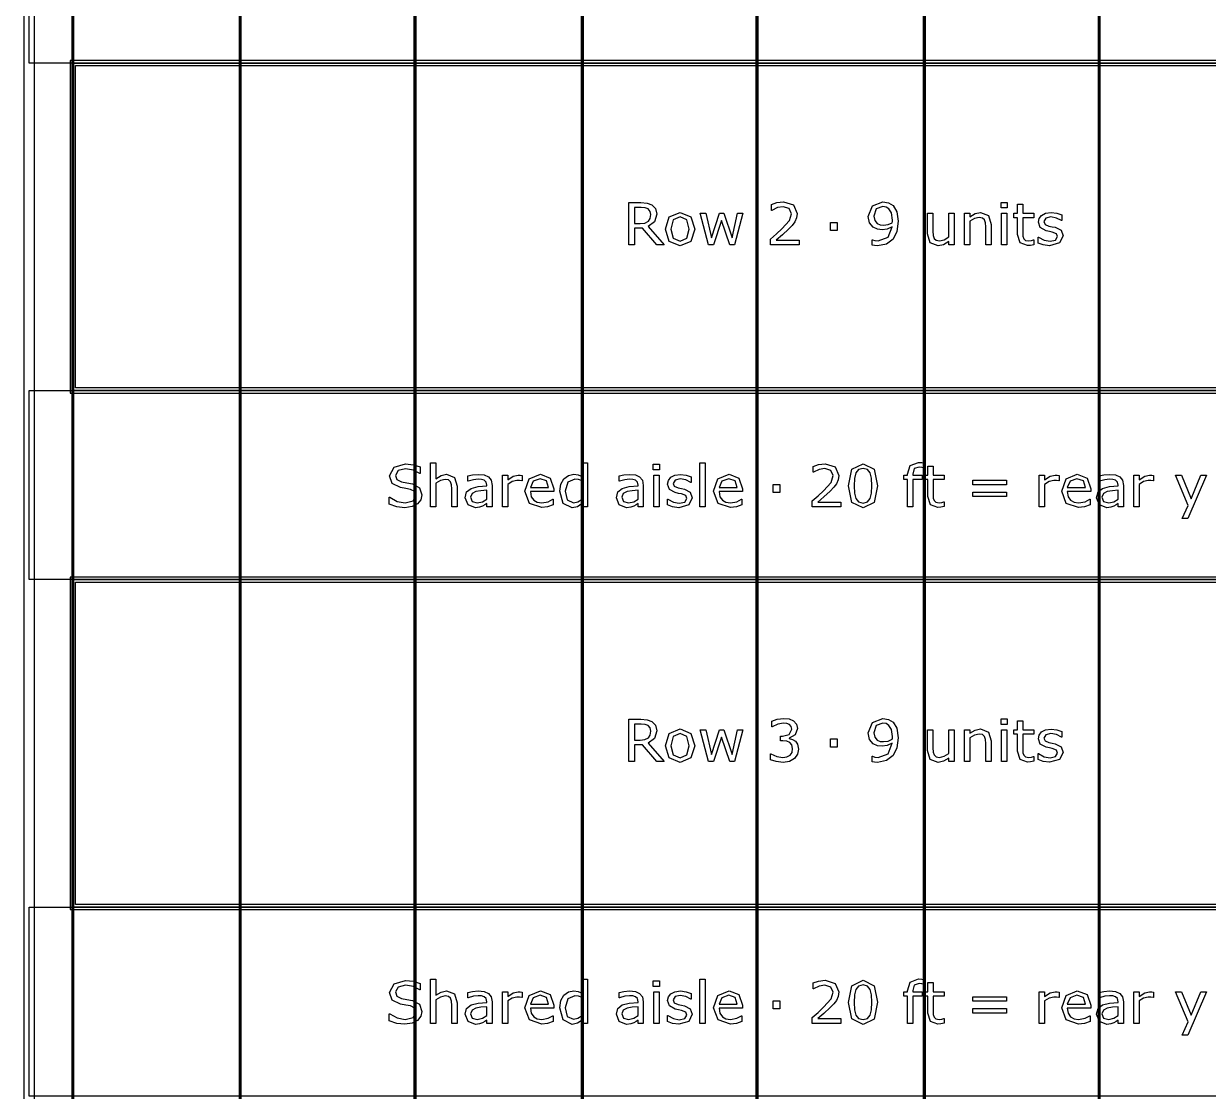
# Model space of a CAD drawing. Extents: x -1 to 182, y 89 to 480.
# Drawn here: x 94.52 to 137.58, y 401.55 to 440.38 of the extents above; entities that cross this region are included whole.
import ezdxf

# ---------------------------------------------------------------- set-up
doc = ezdxf.new("R2010")
doc.units = 0
doc.header["$MEASUREMENT"] = 0
doc.layers.add('Layer 1', color=7, linetype='Continuous')

msp = doc.modelspace()

# ---------------------------------------------------------------- linework, layer by layer
at = {"layer": 'Layer 1', "color": 7}
for points in [[(94.522277, 464.807125), (94.522277, 345.083318), (154.185743, 345.083318), (154.185743, 464.807125), (94.522277, 464.807125)], [(96.268421, 457.72953), (96.268421, 351.89633), (96.348003, 351.89633), (96.348003, 457.72953), (96.268421, 457.72953)], [(102.35383, 457.72953), (102.35383, 351.89633), (102.433412, 351.89633), (102.433412, 457.72953), (102.35383, 457.72953)], [(108.703822, 457.72953), (108.703822, 351.89633), (108.783404, 351.89633), (108.783404, 457.72953), (108.703822, 457.72953)], [(114.789231, 457.72953), (114.789231, 351.89633), (114.868813, 351.89633), (114.868813, 457.72953), (114.789231, 457.72953)], [(121.139223, 457.72953), (121.139223, 351.89633), (121.218805, 351.89633), (121.218805, 457.72953), (121.139223, 457.72953)], [(127.224632, 457.72953), (127.224632, 351.89633), (127.304214, 351.89633), (127.304214, 457.72953), (127.224632, 457.72953)], [(133.574624, 457.72953), (133.574624, 351.89633), (133.654206, 351.89633), (133.654206, 457.72953), (133.574624, 457.72953)], [(96.308212, 438.944137), (152.399808, 438.944137), (152.399808, 427.037902), (96.308212, 427.037902), (96.308212, 438.944137)], [(96.400713, 438.851636), (152.307307, 438.851636), (152.307307, 427.130403), (96.400713, 427.130403), (96.400713, 438.851636)], [(96.308212, 420.158744), (152.399808, 420.158744), (152.399808, 408.252509), (96.308212, 408.252509), (96.308212, 420.158744)], [(96.400713, 420.066243), (152.307307, 420.066243), (152.307307, 408.34501), (96.400713, 408.34501), (96.400713, 420.066243)]]:
    msp.add_lwpolyline(points, close=True, dxfattribs=at)
for points in [[(94.919151, 464.410251), (153.788869, 464.410251), (153.788869, 345.480192), (94.919151, 345.480192), (94.919151, 464.410251)], [(96.308212, 457.72953), (96.308212, 351.89633)], [(102.393621, 457.72953), (102.393621, 351.89633)], [(108.743613, 457.72953), (108.743613, 351.89633)], [(114.829022, 457.72953), (114.829022, 351.89633)], [(121.179014, 457.72953), (121.179014, 351.89633)], [(127.264423, 457.72953), (127.264423, 351.89633)], [(133.614415, 457.72953), (133.614415, 351.89633)], [(94.720714, 445.823295), (153.987306, 445.823295), (153.987306, 438.944137), (94.720714, 438.944137), (94.720714, 445.823295)], [(96.215711, 439.036638), (96.215711, 426.945401), (152.492309, 426.945401), (152.492309, 439.036638), (96.215711, 439.036638)], [(117.798347, 432.329562), (117.53273, 432.329562), (117.018034, 432.94141), (116.729678, 432.94141), (116.729678, 432.329562), (116.525041, 432.329562), (116.525041, 433.868485), (116.956021, 433.868485), (117.188565, 433.849885), (117.355996, 433.785808), (117.486221, 433.652482), (117.533764, 433.449912), (117.450047, 433.170859), (117.219572, 433.002394), (117.798347, 432.329562)], [(117.319822, 433.435437), (117.296063, 433.552224), (117.219582, 433.639041), (117.114162, 433.680383), (116.970501, 433.692792), (116.729688, 433.692792), (116.729688, 433.11195), (116.936394, 433.11195), (117.105894, 433.128486), (117.228882, 433.192566), (117.297095, 433.291784), (117.319822, 433.435445), (117.319822, 433.435437)], [(122.7076, 432.329562), (121.665804, 432.329562), (121.665804, 432.54557), (121.882847, 432.731604), (122.086452, 432.916606), (122.358268, 433.221495), (122.431648, 433.466443), (122.352067, 433.653512), (122.131926, 433.721724), (121.928321, 433.688651), (121.714382, 433.587366), (121.704037, 433.587366), (121.704037, 433.804406), (121.899376, 433.870552), (122.137085, 433.900524), (122.508123, 433.785803), (122.642481, 433.476778), (122.619753, 433.312446), (122.554642, 433.168788), (122.459556, 433.042695), (122.328299, 432.905236), (122.09989, 432.694398), (121.879749, 432.506296), (122.707603, 432.506296), (122.7076, 432.329562)], [(126.309442, 433.191523), (126.262934, 432.825655), (126.124443, 432.54557), (125.888798, 432.363669), (125.556003, 432.29959), (125.454718, 432.305781), (125.369966, 432.32335), (125.369966, 432.520755), (125.380312, 432.520755), (125.46506, 432.490783), (125.587017, 432.477342), (125.944617, 432.613769), (126.095511, 432.992041), (125.914645, 432.909359), (125.729643, 432.884567), (125.557042, 432.903167), (125.403047, 432.975515), (125.265588, 433.135712), (125.220115, 433.368254), (125.375142, 433.751693), (125.753413, 433.899486), (125.960119, 433.864347), (126.126518, 433.760996), (126.26191, 433.53982), (126.30945, 433.19152), (126.309442, 433.191523)], [(126.100671, 433.235965), (126.067598, 433.493314), (125.976647, 433.644209), (125.872261, 433.710355), (125.751339, 433.731018), (125.515693, 433.637999), (125.429913, 433.376517), (125.457816, 433.21632), (125.551867, 433.107801), (125.654187, 433.064391), (125.77821, 433.054046), (125.941508, 433.075742), (126.096538, 433.138786), (126.098654, 433.181162), (126.100771, 433.235939), (126.100671, 433.235965)], [(130.271988, 433.677282), (130.052879, 433.677282), (130.052879, 433.87882), (130.271988, 433.87882), (130.271988, 433.677282)], [(131.243503, 432.339907), (131.123615, 432.316148), (131.008892, 432.306834), (130.740176, 432.40192), (130.648191, 432.70681), (130.648191, 433.320724), (130.516934, 433.320724), (130.516934, 433.484022), (130.648191, 433.484022), (130.648191, 433.815786), (130.842495, 433.815786), (130.842495, 433.484022), (131.243503, 433.484022), (131.243503, 433.320724), (130.842495, 433.320724), (130.842495, 432.794659), (130.846623, 432.652033), (130.875563, 432.55695), (130.937573, 432.495971), (131.05953, 432.477371), (131.158749, 432.490812), (131.233163, 432.514572), (131.243508, 432.514572), (131.243503, 432.339907)], [(118.913522, 432.906271), (118.768827, 432.460819), (118.381255, 432.297524), (117.991614, 432.460819), (117.847956, 432.906271), (117.991614, 433.35172), (118.381255, 433.516053), (118.768827, 433.35172), (118.913522, 432.906271), (118.913522, 432.906271)], [(118.713018, 432.906271), (118.625169, 433.239066), (118.381255, 433.348619), (118.135275, 433.239066), (118.04846, 432.906271), (118.13631, 432.576574), (118.381255, 432.464954), (118.624134, 432.575542), (118.713018, 432.906271), (118.713018, 432.906271)], [(120.666384, 433.484012), (120.365628, 432.329562), (120.185793, 432.329562), (119.889172, 433.219429), (119.594617, 432.329562), (119.415817, 432.329562), (119.111959, 433.484012), (119.314529, 433.484012), (119.526405, 432.590012), (119.814758, 433.484012), (119.974955, 433.484012), (120.270544, 432.590012), (120.471048, 433.484012), (120.666384, 433.484012)], [(128.341358, 432.329562), (128.147056, 432.329562), (128.147056, 432.457721), (127.958953, 432.338865), (127.760516, 432.297524), (127.47733, 432.408111), (127.376043, 432.734705), (127.376043, 433.484012), (127.570347, 433.484012), (127.570347, 432.82669), (127.578602, 432.675793), (127.613741, 432.56934), (127.686089, 432.503195), (127.81528, 432.482531), (127.979609, 432.521803), (128.147043, 432.622056), (128.147043, 433.484017), (128.341345, 433.484017), (128.341358, 432.329562)], [(129.689077, 432.329562), (129.494776, 432.329562), (129.494776, 432.986887), (129.485462, 433.135715), (129.451355, 433.245268), (129.376941, 433.309347), (129.250851, 433.331043), (129.084455, 433.291768), (128.918056, 433.191515), (128.918056, 432.329562), (128.723752, 432.329562), (128.723752, 433.484012), (128.918067, 433.484012), (128.918067, 433.355856), (129.106169, 433.473677), (129.305639, 433.516053), (129.590893, 433.403396), (129.689077, 433.078869), (129.689077, 432.329562)], [(130.259585, 432.329562), (130.065283, 432.329562), (130.065283, 433.484012), (130.259585, 433.484012), (130.259585, 432.329562)], [(132.302869, 432.662368), (132.17161, 432.402952), (131.815044, 432.301667), (131.579399, 432.331639), (131.400599, 432.398819), (131.400599, 432.616894), (131.410944, 432.616894), (131.615583, 432.506306), (131.831591, 432.466), (132.032095, 432.507341), (132.104442, 432.637563), (132.065168, 432.740917), (131.914273, 432.800861), (131.805752, 432.822557), (131.68483, 432.849428), (131.468821, 432.967252), (131.405777, 433.159487), (131.434717, 433.293845), (131.524633, 433.406499), (131.671394, 433.482982), (131.871898, 433.51192), (132.08067, 433.48607), (132.257403, 433.425094), (132.257403, 433.217354), (132.247058, 433.217354), (132.066192, 433.309339), (131.857417, 433.347579), (131.677585, 433.306238), (131.604203, 433.185316), (131.648645, 433.077829), (131.789205, 433.018917), (131.909096, 432.994126), (132.020715, 432.971398), (132.229487, 432.864946), (132.302869, 432.662373), (132.302869, 432.662368)], [(124.097695, 432.857693), (123.850683, 432.857693), (123.850683, 433.150182), (124.097695, 433.150182), (124.097695, 432.857693)], [(94.720714, 427.037902), (153.987306, 427.037902), (153.987306, 420.158744), (94.720714, 420.158744), (94.720714, 427.037902)], [(108.998377, 423.243824), (108.956002, 423.066056), (108.839215, 422.917228), (108.645945, 422.813877), (108.381362, 422.776668), (108.08164, 422.807675), (107.811889, 422.89966), (107.811889, 423.155975), (107.826362, 423.155975), (108.096112, 423.006112), (108.383434, 422.953402), (108.679023, 423.024715), (108.785475, 423.214884), (108.734834, 423.365778), (108.582905, 423.441227), (108.41444, 423.475334), (108.223236, 423.509439), (107.919381, 423.657235), (107.821195, 423.931118), (107.984493, 424.247379), (108.398938, 424.371403), (108.696594, 424.340396), (108.936372, 424.263916), (108.936372, 424.022069), (108.9219, 424.022069), (108.690389, 424.14506), (108.397901, 424.194669), (108.133318, 424.126454), (108.034099, 423.950755), (108.083709, 423.799861), (108.258376, 423.716144), (108.446476, 423.681005), (108.653181, 423.63863), (108.911565, 423.501171), (108.99838, 423.243824), (108.998377, 423.243824)], [(110.27685, 422.804574), (110.082549, 422.804574), (110.082549, 423.461899), (110.073235, 423.610727), (110.039128, 423.72028), (109.964714, 423.784359), (109.838624, 423.806055), (109.672228, 423.76678), (109.505829, 423.666527), (109.505829, 422.804574), (109.311525, 422.804574), (109.311525, 424.412744), (109.505829, 424.412744), (109.505829, 423.830868), (109.693932, 423.948689), (109.893401, 423.991065), (110.178656, 423.878408), (110.27684, 423.553881), (110.27685, 422.804574)], [(115.022808, 422.804574), (114.828506, 422.804574), (114.828506, 422.925496), (114.653839, 422.812842), (114.456436, 422.772536), (114.127774, 422.931698), (114.006851, 423.373015), (114.048193, 423.634497), (114.161881, 423.829833), (114.325177, 423.949724), (114.519481, 423.991065), (114.68071, 423.971433), (114.828506, 423.912521), (114.828506, 424.412749), (115.022808, 424.412749), (115.022808, 422.804574)], [(117.629363, 424.152294), (117.410257, 424.152294), (117.410257, 424.353832), (117.629363, 424.353832), (117.629363, 424.152294)], [(119.300578, 422.804574), (119.106276, 422.804574), (119.106276, 424.412744), (119.300578, 424.412744), (119.300578, 422.804574)], [(124.221203, 422.804574), (123.179407, 422.804574), (123.179407, 423.020582), (123.396447, 423.206616), (123.600052, 423.391618), (123.871868, 423.696507), (123.94525, 423.941455), (123.865669, 424.128524), (123.645528, 424.196736), (123.441921, 424.163663), (123.227982, 424.062378), (123.217637, 424.062378), (123.217637, 424.279418), (123.412973, 424.345564), (123.650685, 424.375536), (124.02172, 424.260815), (124.156078, 423.95179), (124.13335, 423.787458), (124.068237, 423.6438), (123.973153, 423.517707), (123.841894, 423.380248), (123.613485, 423.16941), (123.393344, 422.981308), (124.2212, 422.981308), (124.221203, 422.804574)], [(125.564787, 423.574553), (125.434562, 422.965806), (125.03252, 422.772536), (124.627377, 422.968904), (124.500253, 423.572484), (124.629446, 424.178133), (125.03252, 424.374501), (125.436631, 424.175032), (125.564787, 423.574553), (125.564787, 423.574553)], [(125.29297, 423.105331), (125.341545, 423.301702), (125.354986, 423.574553), (125.341545, 423.847404), (125.291936, 424.043772), (125.192717, 424.163663), (125.03252, 424.203969), (124.871291, 424.163663), (124.771038, 424.041706), (124.722463, 423.842237), (124.710054, 423.572484), (124.721431, 423.302734), (124.770009, 423.108432), (124.866126, 422.98544), (125.032523, 422.943067), (125.193754, 422.983374), (125.292973, 423.105331), (125.29297, 423.105331)], [(127.260806, 424.224641), (127.250461, 424.224641), (127.166744, 424.243241), (127.075794, 424.253587), (126.893893, 424.197778), (126.838082, 423.998306), (126.838082, 423.959032), (127.188448, 423.959032), (127.188448, 423.795734), (126.844284, 423.795734), (126.844284, 422.804574), (126.649979, 422.804574), (126.649979, 423.795726), (126.518722, 423.795726), (126.518722, 423.959024), (126.649979, 423.959024), (126.649979, 423.997264), (126.752299, 424.312491), (127.047888, 424.423078), (127.164678, 424.416887), (127.260796, 424.402415), (127.260806, 424.224641)], [(127.983242, 422.814909), (127.863352, 422.791149), (127.748631, 422.781836), (127.479913, 422.876922), (127.38793, 423.181811), (127.38793, 423.795726), (127.256671, 423.795726), (127.256671, 423.959024), (127.38793, 423.959024), (127.38793, 424.290787), (127.582232, 424.290787), (127.582232, 423.959024), (127.983242, 423.959024), (127.983242, 423.795726), (127.582232, 423.795726), (127.582232, 423.269661), (127.58636, 423.127035), (127.615297, 423.031951), (127.67731, 422.970973), (127.799264, 422.952373), (127.898483, 422.965814), (127.972897, 422.989573), (127.983242, 422.989573), (127.983242, 422.814909)], [(111.54809, 422.804574), (111.35482, 422.804574), (111.35482, 422.927563), (111.284541, 422.877953), (111.19979, 422.828344), (111.08817, 422.789072), (110.940374, 422.772536), (110.675791, 422.875887), (110.567272, 423.139438), (110.623084, 423.351311), (110.784313, 423.479467), (111.037526, 423.542512), (111.35482, 423.567303), (111.35482, 423.597275), (111.33106, 423.706831), (111.264914, 423.775043), (111.165696, 423.807082), (111.044773, 423.815337), (110.874239, 423.794673), (110.679937, 423.736795), (110.669592, 423.736795), (110.669592, 423.934198), (110.833922, 423.968305), (111.045795, 423.986905), (111.257667, 423.966242), (111.414764, 423.898027), (111.513982, 423.775038), (111.54809, 423.58797), (111.54809, 422.804574)], [(112.642595, 423.747151), (112.63225, 423.747151), (112.547499, 423.761624), (112.451381, 423.766783), (112.277749, 423.726476), (112.11652, 423.624157), (112.11652, 422.804574), (111.922215, 422.804574), (111.922215, 423.959024), (112.11652, 423.959024), (112.11652, 423.788492), (112.320124, 423.919749), (112.500991, 423.959024), (112.574373, 423.955928), (112.642585, 423.946615), (112.642595, 423.747151)], [(113.791878, 423.361646), (112.941283, 423.361646), (112.973324, 423.175609), (113.061174, 423.046419), (113.188298, 422.972005), (113.351596, 422.947213), (113.588273, 422.993722), (113.758805, 423.086741), (113.76915, 423.086741), (113.76915, 422.874868), (113.568646, 422.805622), (113.353673, 422.777716), (112.905123, 422.932746), (112.743891, 423.375094), (112.897886, 423.824679), (113.305095, 423.991078), (113.664764, 423.854651), (113.791888, 423.467079), (113.791878, 423.361646)], [(113.602741, 423.510474), (113.525228, 423.747151), (113.29475, 423.830868), (113.045672, 423.738883), (112.941283, 423.510474), (113.602741, 423.510474)], [(114.828506, 423.088794), (114.828506, 423.751286), (114.687946, 423.799861), (114.552554, 423.813302), (114.298306, 423.699613), (114.207355, 423.377153), (114.277636, 423.063995), (114.502945, 422.957543), (114.670375, 422.993714), (114.828506, 423.0888), (114.828506, 423.088794)], [(117.046455, 422.804574), (116.853185, 422.804574), (116.853185, 422.927563), (116.782907, 422.877953), (116.698155, 422.828344), (116.586536, 422.789072), (116.43874, 422.772536), (116.174157, 422.875887), (116.065638, 423.139438), (116.121449, 423.351311), (116.282678, 423.479467), (116.535892, 423.542512), (116.853185, 423.567303), (116.853185, 423.597275), (116.829426, 423.706831), (116.76328, 423.775043), (116.664061, 423.807082), (116.543139, 423.815337), (116.372605, 423.794673), (116.178303, 423.736795), (116.167958, 423.736795), (116.167958, 423.934198), (116.332287, 423.968305), (116.54416, 423.986905), (116.756033, 423.966242), (116.913129, 423.898027), (117.012348, 423.775038), (117.046455, 423.58797), (117.046455, 422.804574)], [(117.616962, 422.804574), (117.422658, 422.804574), (117.422658, 423.959024), (117.616962, 423.959024), (117.616962, 422.804574)], [(118.826189, 423.137369), (118.694932, 422.877953), (118.338364, 422.776668), (118.102721, 422.80664), (117.923921, 422.873821), (117.923921, 423.091895), (117.934266, 423.091895), (118.138905, 422.981308), (118.354911, 422.941001), (118.555414, 422.982342), (118.627762, 423.112564), (118.588487, 423.215919), (118.437593, 423.275862), (118.329074, 423.297558), (118.208149, 423.324429), (117.992144, 423.442253), (117.929099, 423.634489), (117.958036, 423.768847), (118.047955, 423.881501), (118.194714, 423.957984), (118.39522, 423.986921), (118.603992, 423.961072), (118.780725, 423.900096), (118.780725, 423.692356), (118.77038, 423.692356), (118.589514, 423.784341), (118.380742, 423.822581), (118.200907, 423.78124), (118.127528, 423.660317), (118.17197, 423.552831), (118.31253, 423.493919), (118.432418, 423.469127), (118.54404, 423.446399), (118.752812, 423.339947), (118.826191, 423.137374), (118.826189, 423.137369)], [(120.651398, 423.361646), (119.800806, 423.361646), (119.832845, 423.175609), (119.920694, 423.046419), (120.047818, 422.972005), (120.211116, 422.947213), (120.447794, 422.993722), (120.618326, 423.086741), (120.628671, 423.086741), (120.628671, 422.874868), (120.428167, 422.805622), (120.213193, 422.777716), (119.764643, 422.932746), (119.603412, 423.375094), (119.757407, 423.824679), (120.164619, 423.991078), (120.524285, 423.854651), (120.651409, 423.467079), (120.651398, 423.361646)], [(120.462264, 423.510474), (120.384749, 423.747151), (120.154271, 423.830868), (119.905192, 423.738883), (119.800806, 423.510474), (120.462264, 423.510474)], [(130.249766, 423.612793), (129.024003, 423.612793), (129.024003, 423.778157), (130.249766, 423.778157), (130.249766, 423.612793)], [(132.158693, 423.747151), (132.148347, 423.747151), (132.063599, 423.761624), (131.967481, 423.766783), (131.793848, 423.726476), (131.63262, 423.624157), (131.63262, 422.804574), (131.438315, 422.804574), (131.438315, 423.959024), (131.63262, 423.959024), (131.63262, 423.788492), (131.836224, 423.919749), (132.01709, 423.959024), (132.09047, 423.955928), (132.158685, 423.946615), (132.158693, 423.747151)], [(133.307975, 423.361646), (132.45738, 423.361646), (132.489421, 423.175609), (132.577271, 423.046419), (132.704395, 422.972005), (132.86769, 422.947213), (133.10437, 422.993722), (133.274902, 423.086741), (133.285247, 423.086741), (133.285247, 422.874868), (133.084744, 422.805622), (132.86977, 422.777716), (132.421217, 422.932746), (132.259988, 423.375094), (132.413983, 423.824679), (132.821193, 423.991078), (133.180861, 423.854651), (133.307986, 423.467079), (133.307975, 423.361646)], [(133.118838, 423.510474), (133.041323, 423.747151), (132.810847, 423.830868), (132.561766, 423.738883), (132.45738, 423.510474), (133.118838, 423.510474)], [(134.49963, 422.804574), (134.30636, 422.804574), (134.30636, 422.927563), (134.236082, 422.877953), (134.151333, 422.828344), (134.039711, 422.789072), (133.891918, 422.772536), (133.627335, 422.875887), (133.518813, 423.139438), (133.574624, 423.351311), (133.735853, 423.479467), (133.98907, 423.542512), (134.30636, 423.567303), (134.30636, 423.597275), (134.282601, 423.706831), (134.216455, 423.775043), (134.117236, 423.807082), (133.996314, 423.815337), (133.825782, 423.794673), (133.631478, 423.736795), (133.621133, 423.736795), (133.621133, 423.934198), (133.785463, 423.968305), (133.997338, 423.986905), (134.209211, 423.966242), (134.366307, 423.898027), (134.465526, 423.775038), (134.49963, 423.58797), (134.49963, 422.804574)], [(135.594136, 423.747151), (135.583791, 423.747151), (135.499042, 423.761624), (135.402925, 423.766783), (135.229292, 423.726476), (135.06806, 423.624157), (135.06806, 422.804574), (134.873759, 422.804574), (134.873759, 423.959024), (135.06806, 423.959024), (135.06806, 423.788492), (135.271665, 423.919749), (135.452534, 423.959024), (135.525913, 423.955928), (135.594126, 423.946615), (135.594136, 423.747151)], [(137.519599, 423.959024), (136.845738, 422.378762), (136.637998, 422.378762), (136.852972, 422.860385), (136.393052, 423.959024), (136.603893, 423.959024), (136.958392, 423.103264), (137.315992, 423.959024), (137.519599, 423.959024)], [(111.35482, 423.088794), (111.35482, 423.41022), (111.145013, 423.394716), (110.954844, 423.364744), (110.819452, 423.29033), (110.767776, 423.152871), (110.82772, 423.003009), (111.010655, 422.953399), (111.197724, 422.992674), (111.35482, 423.088792), (111.35482, 423.088794)], [(116.853185, 423.088794), (116.853185, 423.41022), (116.643379, 423.394716), (116.45321, 423.364744), (116.317817, 423.29033), (116.266142, 423.152871), (116.326086, 423.003009), (116.509021, 422.953399), (116.696089, 422.992674), (116.853185, 423.088792), (116.853185, 423.088794)], [(122.007386, 423.332705), (121.760374, 423.332705), (121.760374, 423.625194), (122.007386, 423.625194), (122.007386, 423.332705)], [(130.249766, 423.17871), (129.024003, 423.17871), (129.024003, 423.344075), (130.249766, 423.344075), (130.249766, 423.17871)], [(134.30636, 423.088794), (134.30636, 423.41022), (134.096557, 423.394716), (133.906388, 423.364744), (133.770995, 423.29033), (133.719317, 423.152871), (133.779263, 423.003009), (133.962196, 422.953399), (134.149264, 422.992674), (134.30636, 423.088792), (134.30636, 423.088794)], [(96.215711, 420.251245), (96.215711, 408.160008), (152.492309, 408.160008), (152.492309, 420.251245), (96.215711, 420.251245)], [(117.798347, 413.544169), (117.53273, 413.544169), (117.018034, 414.156017), (116.729678, 414.156017), (116.729678, 413.544169), (116.525041, 413.544169), (116.525041, 415.083092), (116.956021, 415.083092), (117.188565, 415.064492), (117.355996, 415.000415), (117.486221, 414.867089), (117.533764, 414.664519), (117.450047, 414.385466), (117.219572, 414.217001), (117.798347, 413.544169)], [(117.319822, 414.650044), (117.296063, 414.766831), (117.219582, 414.853648), (117.114162, 414.89499), (116.970501, 414.907399), (116.729688, 414.907399), (116.729688, 414.326557), (116.936394, 414.326557), (117.105894, 414.343093), (117.228882, 414.407173), (117.297095, 414.506391), (117.319822, 414.650052), (117.319822, 414.650044)], [(118.913522, 414.120878), (118.768827, 413.675426), (118.381255, 413.512131), (117.991614, 413.675426), (117.847956, 414.120878), (117.991614, 414.566327), (118.381255, 414.73066), (118.768827, 414.566327), (118.913522, 414.120878), (118.913522, 414.120878)], [(120.666384, 414.698619), (120.365628, 413.544169), (120.185793, 413.544169), (119.889172, 414.434036), (119.594617, 413.544169), (119.415817, 413.544169), (119.111959, 414.698619), (119.314529, 414.698619), (119.526405, 413.804619), (119.814758, 414.698619), (119.974955, 414.698619), (120.270544, 413.804619), (120.471048, 414.698619), (120.666384, 414.698619)], [(122.572208, 414.285208), (122.653858, 414.173588), (122.685896, 413.999956), (122.647656, 413.806686), (122.540169, 413.653722), (122.357234, 413.546235), (122.127793, 413.512131), (121.875611, 413.543134), (121.672006, 413.60928), (121.672006, 413.825288), (121.687511, 413.825288), (121.894216, 413.729171), (122.12366, 413.690931), (122.262153, 413.712626), (122.381009, 413.776706), (122.451288, 413.876956), (122.475074, 414.01545), (122.4482, 414.151876), (122.375855, 414.237657), (122.263201, 414.281067), (122.120572, 414.293476), (122.027555, 414.293476), (122.027555, 414.465042), (122.099903, 414.465042), (122.350016, 414.530153), (122.444067, 414.722391), (122.420308, 414.819541), (122.354162, 414.888788), (122.259076, 414.925996), (122.144356, 414.936341), (121.935581, 414.901202), (121.726809, 414.801983), (121.716464, 414.801983), (121.716464, 415.017989), (121.9118, 415.084135), (122.149512, 415.115141), (122.34795, 415.094477), (122.502979, 415.028331), (122.615634, 414.908441), (122.653874, 414.744111), (122.562923, 414.519835), (122.350016, 414.399947), (122.350016, 414.385474), (122.463705, 414.350335), (122.572223, 414.285221), (122.572208, 414.285208)], [(126.309442, 414.40613), (126.262934, 414.040262), (126.124443, 413.760177), (125.888798, 413.578276), (125.556003, 413.514197), (125.454718, 413.520388), (125.369966, 413.537957), (125.369966, 413.735362), (125.380312, 413.735362), (125.46506, 413.70539), (125.587017, 413.691949), (125.944617, 413.828376), (126.095511, 414.206648), (125.914645, 414.123966), (125.729643, 414.099174), (125.557042, 414.117774), (125.403047, 414.190122), (125.265588, 414.350319), (125.220115, 414.582861), (125.375142, 414.9663), (125.753413, 415.114093), (125.960119, 415.078954), (126.126518, 414.975603), (126.26191, 414.754427), (126.30945, 414.406127), (126.309442, 414.40613)], [(126.100671, 414.450572), (126.067598, 414.707921), (125.976647, 414.858816), (125.872261, 414.924962), (125.751339, 414.945625), (125.515693, 414.852606), (125.429913, 414.591124), (125.457816, 414.430927), (125.551867, 414.322408), (125.654187, 414.278998), (125.77821, 414.268653), (125.941508, 414.290349), (126.096538, 414.353393), (126.098654, 414.395769), (126.100771, 414.450546), (126.100671, 414.450572)], [(128.341358, 413.544169), (128.147056, 413.544169), (128.147056, 413.672328), (127.958953, 413.553472), (127.760516, 413.512131), (127.47733, 413.622718), (127.376043, 413.949312), (127.376043, 414.698619), (127.570347, 414.698619), (127.570347, 414.041297), (127.578602, 413.8904), (127.613741, 413.783947), (127.686089, 413.717802), (127.81528, 413.697138), (127.979609, 413.73641), (128.147043, 413.836663), (128.147043, 414.698624), (128.341345, 414.698624), (128.341358, 413.544169)], [(129.689077, 413.544169), (129.494776, 413.544169), (129.494776, 414.201494), (129.485462, 414.350322), (129.451355, 414.459875), (129.376941, 414.523954), (129.250851, 414.54565), (129.084455, 414.506375), (128.918056, 414.406122), (128.918056, 413.544169), (128.723752, 413.544169), (128.723752, 414.698619), (128.918067, 414.698619), (128.918067, 414.570463), (129.106169, 414.688284), (129.305639, 414.73066), (129.590893, 414.618003), (129.689077, 414.293476), (129.689077, 413.544169)], [(130.271988, 414.891889), (130.052879, 414.891889), (130.052879, 415.093427), (130.271988, 415.093427), (130.271988, 414.891889)], [(130.259585, 413.544169), (130.065283, 413.544169), (130.065283, 414.698619), (130.259585, 414.698619), (130.259585, 413.544169)], [(131.243503, 413.554514), (131.123615, 413.530755), (131.008892, 413.521441), (130.740176, 413.616527), (130.648191, 413.921417), (130.648191, 414.535331), (130.516934, 414.535331), (130.516934, 414.698629), (130.648191, 414.698629), (130.648191, 415.030393), (130.842495, 415.030393), (130.842495, 414.698629), (131.243503, 414.698629), (131.243503, 414.535331), (130.842495, 414.535331), (130.842495, 414.009266), (130.846623, 413.86664), (130.875563, 413.771557), (130.937573, 413.710578), (131.05953, 413.691978), (131.158749, 413.705419), (131.233163, 413.729179), (131.243508, 413.729179), (131.243503, 413.554514)], [(132.302869, 413.876975), (132.17161, 413.617559), (131.815044, 413.516274), (131.579399, 413.546246), (131.400599, 413.613426), (131.400599, 413.831501), (131.410944, 413.831501), (131.615583, 413.720913), (131.831591, 413.680607), (132.032095, 413.721948), (132.104442, 413.85217), (132.065168, 413.955524), (131.914273, 414.015468), (131.805752, 414.037164), (131.68483, 414.064035), (131.468821, 414.181859), (131.405777, 414.374094), (131.434717, 414.508452), (131.524633, 414.621106), (131.671394, 414.697589), (131.871898, 414.726527), (132.08067, 414.700677), (132.257403, 414.639701), (132.257403, 414.431961), (132.247058, 414.431961), (132.066192, 414.523946), (131.857417, 414.562186), (131.677585, 414.520845), (131.604203, 414.399923), (131.648645, 414.292436), (131.789205, 414.233524), (131.909096, 414.208733), (132.020715, 414.186005), (132.229487, 414.079553), (132.302869, 413.87698), (132.302869, 413.876975)], [(118.713018, 414.120878), (118.625169, 414.453673), (118.381255, 414.563226), (118.135275, 414.453673), (118.04846, 414.120878), (118.13631, 413.791181), (118.381255, 413.679561), (118.624134, 413.790149), (118.713018, 414.120878), (118.713018, 414.120878)], [(124.097695, 414.0723), (123.850683, 414.0723), (123.850683, 414.364789), (124.097695, 414.364789), (124.097695, 414.0723)], [(94.720714, 408.252509), (153.987306, 408.252509), (153.987306, 401.373351), (94.720714, 401.373351), (94.720714, 408.252509)], [(108.998377, 404.458431), (108.956002, 404.280663), (108.839215, 404.131835), (108.645945, 404.028484), (108.381362, 403.991275), (108.08164, 404.022282), (107.811889, 404.114267), (107.811889, 404.370582), (107.826362, 404.370582), (108.096112, 404.220719), (108.383434, 404.168009), (108.679023, 404.239322), (108.785475, 404.429491), (108.734834, 404.580385), (108.582905, 404.655834), (108.41444, 404.689941), (108.223236, 404.724046), (107.919381, 404.871842), (107.821195, 405.145725), (107.984493, 405.461986), (108.398938, 405.58601), (108.696594, 405.555003), (108.936372, 405.478523), (108.936372, 405.236676), (108.9219, 405.236676), (108.690389, 405.359667), (108.397901, 405.409276), (108.133318, 405.341061), (108.034099, 405.165362), (108.083709, 405.014468), (108.258376, 404.930751), (108.446476, 404.895612), (108.653181, 404.853237), (108.911565, 404.715778), (108.99838, 404.458431), (108.998377, 404.458431)], [(110.27685, 404.019181), (110.082549, 404.019181), (110.082549, 404.676506), (110.073235, 404.825334), (110.039128, 404.934887), (109.964714, 404.998966), (109.838624, 405.020662), (109.672228, 404.981387), (109.505829, 404.881134), (109.505829, 404.019181), (109.311525, 404.019181), (109.311525, 405.627351), (109.505829, 405.627351), (109.505829, 405.045475), (109.693932, 405.163296), (109.893401, 405.205672), (110.178656, 405.093015), (110.27684, 404.768488), (110.27685, 404.019181)], [(115.022808, 404.019181), (114.828506, 404.019181), (114.828506, 404.140103), (114.653839, 404.027449), (114.456436, 403.987143), (114.127774, 404.146305), (114.006851, 404.587622), (114.048193, 404.849104), (114.161881, 405.04444), (114.325177, 405.164331), (114.519481, 405.205672), (114.68071, 405.18604), (114.828506, 405.127128), (114.828506, 405.627356), (115.022808, 405.627356), (115.022808, 404.019181)], [(117.629363, 405.366901), (117.410257, 405.366901), (117.410257, 405.568439), (117.629363, 405.568439), (117.629363, 405.366901)], [(119.300578, 404.019181), (119.106276, 404.019181), (119.106276, 405.627351), (119.300578, 405.627351), (119.300578, 404.019181)], [(124.221203, 404.019181), (123.179407, 404.019181), (123.179407, 404.235189), (123.396447, 404.421223), (123.600052, 404.606225), (123.871868, 404.911114), (123.94525, 405.156062), (123.865669, 405.343131), (123.645528, 405.411343), (123.441921, 405.37827), (123.227982, 405.276985), (123.217637, 405.276985), (123.217637, 405.494025), (123.412973, 405.560171), (123.650685, 405.590143), (124.02172, 405.475422), (124.156078, 405.166397), (124.13335, 405.002065), (124.068237, 404.858407), (123.973153, 404.732314), (123.841894, 404.594855), (123.613485, 404.384017), (123.393344, 404.195915), (124.2212, 404.195915), (124.221203, 404.019181)], [(125.564787, 404.78916), (125.434562, 404.180413), (125.03252, 403.987143), (124.627377, 404.183511), (124.500253, 404.787091), (124.629446, 405.39274), (125.03252, 405.589108), (125.436631, 405.389639), (125.564787, 404.78916), (125.564787, 404.78916)], [(125.29297, 404.319938), (125.341545, 404.516309), (125.354986, 404.78916), (125.341545, 405.062011), (125.291936, 405.258379), (125.192717, 405.37827), (125.03252, 405.418576), (124.871291, 405.37827), (124.771038, 405.256313), (124.722463, 405.056844), (124.710054, 404.787091), (124.721431, 404.517341), (124.770009, 404.323039), (124.866126, 404.200047), (125.032523, 404.157674), (125.193754, 404.197981), (125.292973, 404.319938), (125.29297, 404.319938)], [(127.260806, 405.439248), (127.250461, 405.439248), (127.166744, 405.457848), (127.075794, 405.468194), (126.893893, 405.412385), (126.838082, 405.212913), (126.838082, 405.173639), (127.188448, 405.173639), (127.188448, 405.010341), (126.844284, 405.010341), (126.844284, 404.019181), (126.649979, 404.019181), (126.649979, 405.010333), (126.518722, 405.010333), (126.518722, 405.173631), (126.649979, 405.173631), (126.649979, 405.211871), (126.752299, 405.527098), (127.047888, 405.637685), (127.164678, 405.631494), (127.260796, 405.617022), (127.260806, 405.439248)], [(127.983242, 404.029516), (127.863352, 404.005756), (127.748631, 403.996443), (127.479913, 404.091529), (127.38793, 404.396418), (127.38793, 405.010333), (127.256671, 405.010333), (127.256671, 405.173631), (127.38793, 405.173631), (127.38793, 405.505394), (127.582232, 405.505394), (127.582232, 405.173631), (127.983242, 405.173631), (127.983242, 405.010333), (127.582232, 405.010333), (127.582232, 404.484268), (127.58636, 404.341642), (127.615297, 404.246558), (127.67731, 404.18558), (127.799264, 404.16698), (127.898483, 404.180421), (127.972897, 404.20418), (127.983242, 404.20418), (127.983242, 404.029516)], [(111.54809, 404.019181), (111.35482, 404.019181), (111.35482, 404.14217), (111.284541, 404.09256), (111.19979, 404.042951), (111.08817, 404.003679), (110.940374, 403.987143), (110.675791, 404.090494), (110.567272, 404.354045), (110.623084, 404.565918), (110.784313, 404.694074), (111.037526, 404.757119), (111.35482, 404.78191), (111.35482, 404.811882), (111.33106, 404.921438), (111.264914, 404.98965), (111.165696, 405.021689), (111.044773, 405.029944), (110.874239, 405.00928), (110.679937, 404.951402), (110.669592, 404.951402), (110.669592, 405.148805), (110.833922, 405.182912), (111.045795, 405.201512), (111.257667, 405.180849), (111.414764, 405.112634), (111.513982, 404.989645), (111.54809, 404.802577), (111.54809, 404.019181)], [(112.642595, 404.961758), (112.63225, 404.961758), (112.547499, 404.976231), (112.451381, 404.98139), (112.277749, 404.941083), (112.11652, 404.838764), (112.11652, 404.019181), (111.922215, 404.019181), (111.922215, 405.173631), (112.11652, 405.173631), (112.11652, 405.003099), (112.320124, 405.134356), (112.500991, 405.173631), (112.574373, 405.170535), (112.642585, 405.161248), (112.642595, 404.961758)], [(113.791878, 404.576253), (112.941283, 404.576253), (112.973324, 404.390216), (113.061174, 404.261026), (113.188298, 404.186612), (113.351596, 404.16182), (113.588273, 404.208329), (113.758805, 404.301348), (113.76915, 404.301348), (113.76915, 404.089475), (113.568646, 404.020229), (113.353673, 403.992323), (112.905123, 404.147353), (112.743891, 404.589701), (112.897886, 405.039286), (113.305095, 405.205685), (113.664764, 405.069258), (113.791888, 404.681686), (113.791878, 404.576253)], [(113.602741, 404.725081), (113.525228, 404.961758), (113.29475, 405.045475), (113.045672, 404.95349), (112.941283, 404.725081), (113.602741, 404.725081)], [(114.828506, 404.303401), (114.828506, 404.965893), (114.687946, 405.014468), (114.552554, 405.027909), (114.298306, 404.91422), (114.207355, 404.59176), (114.277636, 404.278602), (114.502945, 404.17215), (114.670375, 404.208321), (114.828506, 404.303407), (114.828506, 404.303401)], [(117.046455, 404.019181), (116.853185, 404.019181), (116.853185, 404.14217), (116.782907, 404.09256), (116.698155, 404.042951), (116.586536, 404.003679), (116.43874, 403.987143), (116.174157, 404.090494), (116.065638, 404.354045), (116.121449, 404.565918), (116.282678, 404.694074), (116.535892, 404.757119), (116.853185, 404.78191), (116.853185, 404.811882), (116.829426, 404.921438), (116.76328, 404.98965), (116.664061, 405.021689), (116.543139, 405.029944), (116.372605, 405.00928), (116.178303, 404.951402), (116.167958, 404.951402), (116.167958, 405.148805), (116.332287, 405.182912), (116.54416, 405.201512), (116.756033, 405.180849), (116.913129, 405.112634), (117.012348, 404.989645), (117.046455, 404.802577), (117.046455, 404.019181)], [(117.616962, 404.019181), (117.422658, 404.019181), (117.422658, 405.173631), (117.616962, 405.173631), (117.616962, 404.019181)], [(118.826189, 404.351976), (118.694932, 404.09256), (118.338364, 403.991275), (118.102721, 404.021247), (117.923921, 404.088428), (117.923921, 404.306502), (117.934266, 404.306502), (118.138905, 404.195915), (118.354911, 404.155608), (118.555414, 404.196949), (118.627762, 404.327171), (118.588487, 404.430526), (118.437593, 404.490469), (118.329074, 404.512165), (118.208149, 404.539036), (117.992144, 404.65686), (117.929099, 404.849096), (117.958036, 404.983454), (118.047955, 405.096108), (118.194714, 405.172591), (118.39522, 405.201528), (118.603992, 405.175679), (118.780725, 405.114703), (118.780725, 404.906963), (118.77038, 404.906963), (118.589514, 404.998948), (118.380742, 405.037188), (118.200907, 404.995847), (118.127528, 404.874924), (118.17197, 404.767438), (118.31253, 404.708526), (118.432418, 404.683734), (118.54404, 404.661006), (118.752812, 404.554554), (118.826191, 404.351981), (118.826189, 404.351976)], [(120.651398, 404.576253), (119.800806, 404.576253), (119.832845, 404.390216), (119.920694, 404.261026), (120.047818, 404.186612), (120.211116, 404.16182), (120.447794, 404.208329), (120.618326, 404.301348), (120.628671, 404.301348), (120.628671, 404.089475), (120.428167, 404.020229), (120.213193, 403.992323), (119.764643, 404.147353), (119.603412, 404.589701), (119.757407, 405.039286), (120.164619, 405.205685), (120.524285, 405.069258), (120.651409, 404.681686), (120.651398, 404.576253)], [(120.462264, 404.725081), (120.384749, 404.961758), (120.154271, 405.045475), (119.905192, 404.95349), (119.800806, 404.725081), (120.462264, 404.725081)], [(122.007386, 404.547312), (121.760374, 404.547312), (121.760374, 404.839801), (122.007386, 404.839801), (122.007386, 404.547312)], [(130.249766, 404.8274), (129.024003, 404.8274), (129.024003, 404.992764), (130.249766, 404.992764), (130.249766, 404.8274)], [(132.158693, 404.961758), (132.148347, 404.961758), (132.063599, 404.976231), (131.967481, 404.98139), (131.793848, 404.941083), (131.63262, 404.838764), (131.63262, 404.019181), (131.438315, 404.019181), (131.438315, 405.173631), (131.63262, 405.173631), (131.63262, 405.003099), (131.836224, 405.134356), (132.01709, 405.173631), (132.09047, 405.170535), (132.158685, 405.161248), (132.158693, 404.961758)], [(133.307975, 404.576253), (132.45738, 404.576253), (132.489421, 404.390216), (132.577271, 404.261026), (132.704395, 404.186612), (132.86769, 404.16182), (133.10437, 404.208329), (133.274902, 404.301348), (133.285247, 404.301348), (133.285247, 404.089475), (133.084744, 404.020229), (132.86977, 403.992323), (132.421217, 404.147353), (132.259988, 404.589701), (132.413983, 405.039286), (132.821193, 405.205685), (133.180861, 405.069258), (133.307986, 404.681686), (133.307975, 404.576253)], [(133.118838, 404.725081), (133.041323, 404.961758), (132.810847, 405.045475), (132.561766, 404.95349), (132.45738, 404.725081), (133.118838, 404.725081)], [(134.49963, 404.019181), (134.30636, 404.019181), (134.30636, 404.14217), (134.236082, 404.09256), (134.151333, 404.042951), (134.039711, 404.003679), (133.891918, 403.987143), (133.627335, 404.090494), (133.518813, 404.354045), (133.574624, 404.565918), (133.735853, 404.694074), (133.98907, 404.757119), (134.30636, 404.78191), (134.30636, 404.811882), (134.282601, 404.921438), (134.216455, 404.98965), (134.117236, 405.021689), (133.996314, 405.029944), (133.825782, 405.00928), (133.631478, 404.951402), (133.621133, 404.951402), (133.621133, 405.148805), (133.785463, 405.182912), (133.997338, 405.201512), (134.209211, 405.180849), (134.366307, 405.112634), (134.465526, 404.989645), (134.49963, 404.802577), (134.49963, 404.019181)], [(135.594136, 404.961758), (135.583791, 404.961758), (135.499042, 404.976231), (135.402925, 404.98139), (135.229292, 404.941083), (135.06806, 404.838764), (135.06806, 404.019181), (134.873759, 404.019181), (134.873759, 405.173631), (135.06806, 405.173631), (135.06806, 405.003099), (135.271665, 405.134356), (135.452534, 405.173631), (135.525913, 405.170535), (135.594126, 405.161248), (135.594136, 404.961758)], [(137.519599, 405.173631), (136.845738, 403.593369), (136.637998, 403.593369), (136.852972, 404.074992), (136.393052, 405.173631), (136.603893, 405.173631), (136.958392, 404.317871), (137.315992, 405.173631), (137.519599, 405.173631)], [(111.35482, 404.303401), (111.35482, 404.624827), (111.145013, 404.609323), (110.954844, 404.579351), (110.819452, 404.504937), (110.767776, 404.367478), (110.82772, 404.217616), (111.010655, 404.168006), (111.197724, 404.207281), (111.35482, 404.303399), (111.35482, 404.303401)], [(116.853185, 404.303401), (116.853185, 404.624827), (116.643379, 404.609323), (116.45321, 404.579351), (116.317817, 404.504937), (116.266142, 404.367478), (116.326086, 404.217616), (116.509021, 404.168006), (116.696089, 404.207281), (116.853185, 404.303399), (116.853185, 404.303401)], [(130.249766, 404.393317), (129.024003, 404.393317), (129.024003, 404.558682), (130.249766, 404.558682), (130.249766, 404.393317)], [(134.30636, 404.303401), (134.30636, 404.624827), (134.096557, 404.609323), (133.906388, 404.579351), (133.770995, 404.504937), (133.719317, 404.367478), (133.779263, 404.217616), (133.962196, 404.168006), (134.149264, 404.207281), (134.30636, 404.303399), (134.30636, 404.303401)]]:
    msp.add_lwpolyline(points, dxfattribs=at)

doc.saveas('drawing.dxf')
